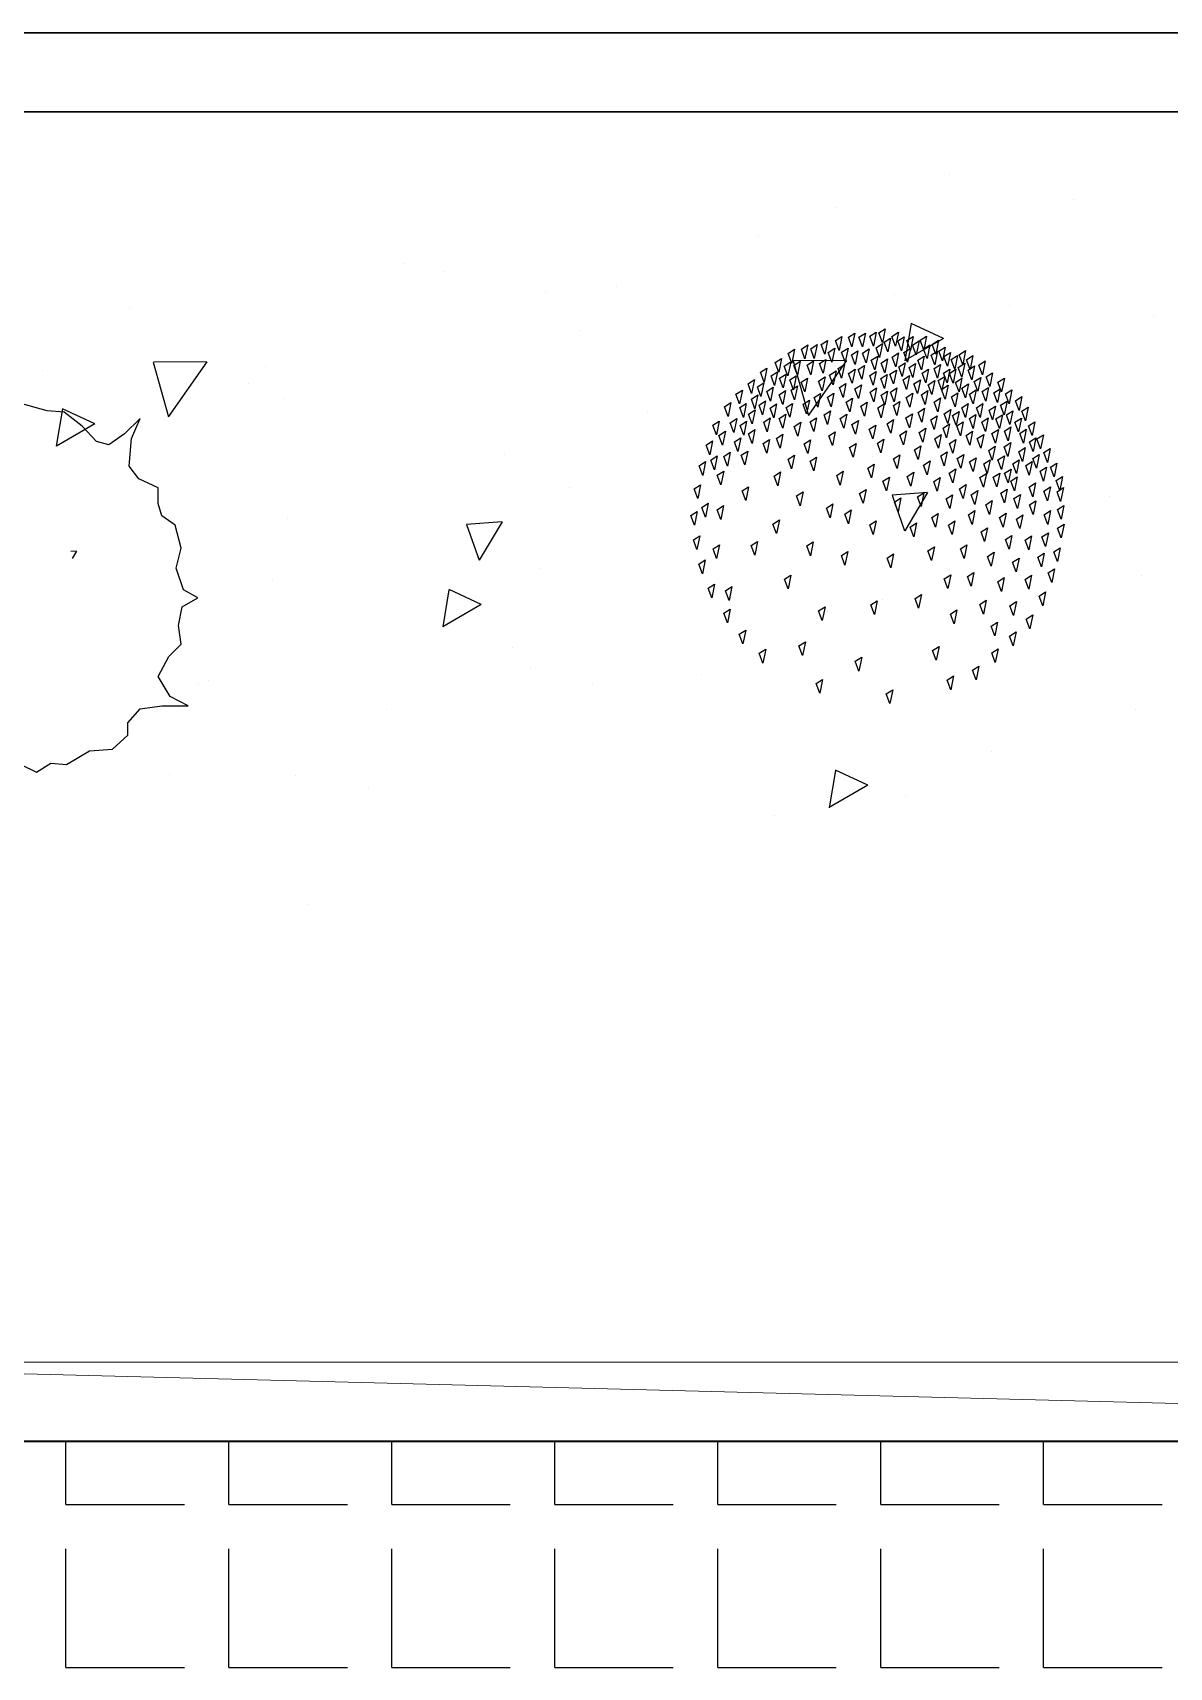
# Model space of a CAD drawing. Header units: inches. Extents: x -7543 to -822, y 102837 to 190349.
# Drawn here: x -837.07819 to -837.0638, y 102837.29207 to 102837.31276 of the extents above; entities that cross this region are included whole.
import ezdxf

# ---------------------------------------------------------------- set-up
doc = ezdxf.new("R2010")
doc.units = ezdxf.units.IN
doc.header["$MEASUREMENT"] = 0
doc.linetypes.add('__ZG_T_P__9', pattern=[22, 1, -10, 1, -10])
doc.linetypes.add('DASHED2', pattern=[9.525, 6.35, -3.175])
doc.layers.get('0').update_dxf_attribs({"lineweight": 25})
for name, color, linetype, lineweight in [('ARSA', 7, 'Continuous', 30), ('BİTKİ', 96, 'Continuous', 25), ('TARAMA', 8, 'Continuous', 25), ('ÇEKME MESAFESİ', 7, 'Continuous', 20)]:
    doc.layers.add(name, color=color, linetype=linetype, lineweight=lineweight)
doc.layers.add('BALKON', color=7, linetype='Continuous', lineweight=20, true_color=0xffaaa9)
doc.layers.add('DUVAR', color=7, linetype='Continuous', lineweight=35, true_color=0xfc4642)

msp = doc.modelspace()

# ---------------------------------------------------------------- linework, layer by layer
msp.add_lwpolyline([(-837.078342, 102837.303492), (-837.078144, 102837.303395), (-837.077961, 102837.303512), (-837.077762, 102837.303492), (-837.077472, 102837.303668), (-837.077182, 102837.303688), (-837.076984, 102837.303864), (-837.076984, 102837.304021), (-837.076831, 102837.304197), (-837.076557, 102837.304236), (-837.076221, 102837.304236), (-837.07645, 102837.304353), (-837.076603, 102837.304607), (-837.076465, 102837.304862), (-837.076313, 102837.305018), (-837.076343, 102837.305253), (-837.076297, 102837.305488), (-837.076099, 102837.305605), (-837.076282, 102837.305703), (-837.076374, 102837.305977), (-837.076313, 102837.306231), (-837.076389, 102837.306524), (-837.076557, 102837.306642), (-837.076603, 102837.306798), (-837.076603, 102837.306994), (-837.076847, 102837.307111), (-837.076969, 102837.307268), (-837.076938, 102837.30762), (-837.076831, 102837.307874), (-837.07703, 102837.307678), (-837.077228, 102837.307542), (-837.077381, 102837.307581), (-837.077564, 102837.307776), (-837.077793, 102837.307952), (-837.078006, 102837.307972), (-837.07851, 102837.308109)])
at = {"layer": 'ARSA', "color": 40}
for p, q in [((-837.048748, 102837.312757), (-837.145957, 102837.312757)), ((-837.049748, 102837.311757), (-837.144957, 102837.311757))]:
    msp.add_line(p, q, dxfattribs=at)
at = {"layer": 'BALKON'}
for p, q in [((-837.100082, 102837.295929), (-837.049957, 102837.295929)), ((-837.087332, 102837.294929), (-837.049957, 102837.294929))]:
    msp.add_line(p, q, dxfattribs=at)
at = {"layer": 'BİTKİ'}
for p, q in [((-837.066591, 102837.310967), (-837.066591, 102837.310967)), ((-837.06803, 102837.310542), (-837.06803, 102837.310542)), ((-837.065021, 102837.310647), (-837.065021, 102837.310647)), ((-837.069003, 102837.310193), (-837.069003, 102837.310193)), ((-837.073479, 102837.30983), (-837.073479, 102837.30983)), ((-837.072984, 102837.309738), (-837.072984, 102837.309738)), ((-837.071698, 102837.309479), (-837.071698, 102837.309479)), ((-837.070795, 102837.309546), (-837.070795, 102837.309546)), ((-837.067284, 102837.309443), (-837.067284, 102837.309443)), ((-837.076966, 102837.309283), (-837.076966, 102837.309283)), ((-837.065822, 102837.3093), (-837.065822, 102837.3093)), ((-837.0674, 102837.30901), (-837.067435, 102837.308835)), ((-837.067071, 102837.309075), (-837.067151, 102837.308603)), ((-837.066663, 102837.308887), (-837.06707, 102837.309077)), ((-837.06401, 102837.309181), (-837.06401, 102837.309181)), ((-837.071266, 102837.308988), (-837.071266, 102837.308988)), ((-837.068461, 102837.308752), (-837.06838, 102837.308805)), ((-837.06838, 102837.308805), (-837.068416, 102837.30863)), ((-837.068342, 102837.308757), (-837.068261, 102837.30881)), ((-837.068261, 102837.30881), (-837.068297, 102837.308635)), ((-837.068211, 102837.308809), (-837.068129, 102837.308861)), ((-837.068165, 102837.308686), (-837.068211, 102837.308809)), ((-837.068129, 102837.308861), (-837.068165, 102837.308686)), ((-837.068029, 102837.308859), (-837.067948, 102837.308911)), ((-837.067983, 102837.308736), (-837.068029, 102837.308859)), ((-837.067948, 102837.308911), (-837.067983, 102837.308736)), ((-837.067866, 102837.308901), (-837.067785, 102837.308954)), ((-837.067821, 102837.308779), (-837.067866, 102837.308901)), ((-837.067785, 102837.308954), (-837.067821, 102837.308779)), ((-837.067732, 102837.308902), (-837.06765, 102837.308954)), ((-837.067686, 102837.308779), (-837.067732, 102837.308902)), ((-837.06765, 102837.308954), (-837.067686, 102837.308779)), ((-837.067594, 102837.308914), (-837.067512, 102837.308966)), ((-837.067548, 102837.308791), (-837.067594, 102837.308914)), ((-837.067512, 102837.308966), (-837.067548, 102837.308791)), ((-837.067516, 102837.308768), (-837.067435, 102837.308821)), ((-837.067435, 102837.308835), (-837.067481, 102837.308958)), ((-837.067435, 102837.308821), (-837.06747, 102837.308646)), ((-837.067413, 102837.308839), (-837.067331, 102837.308892)), ((-837.067367, 102837.308717), (-837.067413, 102837.308839)), ((-837.067331, 102837.308892), (-837.067367, 102837.308717)), ((-837.067314, 102837.308912), (-837.067233, 102837.308965)), ((-837.067269, 102837.30879), (-837.067314, 102837.308912)), ((-837.067233, 102837.308965), (-837.067269, 102837.30879)), ((-837.067241, 102837.308855), (-837.067159, 102837.308907)), ((-837.067195, 102837.308732), (-837.067241, 102837.308855)), ((-837.067159, 102837.308907), (-837.067195, 102837.308732)), ((-837.066663, 102837.308887), (-837.06715, 102837.308606)), ((-837.067127, 102837.308861), (-837.067045, 102837.308913)), ((-837.067081, 102837.308738), (-837.067127, 102837.308861)), ((-837.067045, 102837.308913), (-837.067081, 102837.308738)), ((-837.067053, 102837.308803), (-837.066971, 102837.308856)), ((-837.067007, 102837.308681), (-837.067053, 102837.308803)), ((-837.066971, 102837.308856), (-837.067007, 102837.308681)), ((-837.066958, 102837.308865), (-837.066876, 102837.308917)), ((-837.066912, 102837.308742), (-837.066958, 102837.308865)), ((-837.066915, 102837.308753), (-837.066834, 102837.308806)), ((-837.066876, 102837.308917), (-837.066912, 102837.308742)), ((-837.066834, 102837.308806), (-837.06687, 102837.308631)), ((-837.066805, 102837.30881), (-837.066723, 102837.308863)), ((-837.066759, 102837.308688), (-837.066805, 102837.30881)), ((-837.066723, 102837.308863), (-837.066759, 102837.308688)), ((-837.068794, 102837.308582), (-837.068712, 102837.308634)), ((-837.068712, 102837.308634), (-837.068748, 102837.308459)), ((-837.068627, 102837.308698), (-837.068546, 102837.308751)), ((-837.068582, 102837.308576), (-837.068627, 102837.308698)), ((-837.068546, 102837.308751), (-837.068582, 102837.308576)), ((-837.068565, 102837.308602), (-837.068372, 102837.307912)), ((-837.067888, 102837.308606), (-837.068563, 102837.308605)), ((-837.068557, 102837.308546), (-837.068475, 102837.308599)), ((-837.068475, 102837.308599), (-837.068511, 102837.308424)), ((-837.068416, 102837.30863), (-837.068461, 102837.308752)), ((-837.068388, 102837.30855), (-837.068306, 102837.308602)), ((-837.067888, 102837.308606), (-837.068371, 102837.307914)), ((-837.068297, 102837.308635), (-837.068342, 102837.308757)), ((-837.068306, 102837.308602), (-837.068342, 102837.308427)), ((-837.068231, 102837.308569), (-837.06815, 102837.308622)), ((-837.06815, 102837.308622), (-837.068186, 102837.308447)), ((-837.06812, 102837.308709), (-837.068039, 102837.308762)), ((-837.068075, 102837.308586), (-837.06812, 102837.308709)), ((-837.068039, 102837.308762), (-837.068075, 102837.308586)), ((-837.067951, 102837.308713), (-837.06787, 102837.308765)), ((-837.067906, 102837.30859), (-837.067951, 102837.308713)), ((-837.06787, 102837.308765), (-837.067906, 102837.30859)), ((-837.067826, 102837.308679), (-837.067745, 102837.308731)), ((-837.067781, 102837.308556), (-837.067826, 102837.308679)), ((-837.067745, 102837.308731), (-837.067781, 102837.308556)), ((-837.067685, 102837.308702), (-837.067604, 102837.308755)), ((-837.06764, 102837.30858), (-837.067685, 102837.308702)), ((-837.067604, 102837.308755), (-837.06764, 102837.30858)), ((-837.067576, 102837.30861), (-837.067495, 102837.308663)), ((-837.06753, 102837.308488), (-837.067576, 102837.30861)), ((-837.067495, 102837.308663), (-837.06753, 102837.308488)), ((-837.06747, 102837.308646), (-837.067516, 102837.308768)), ((-837.067313, 102837.30865), (-837.067232, 102837.308703)), ((-837.067232, 102837.308703), (-837.067267, 102837.308528)), ((-837.067163, 102837.308709), (-837.067081, 102837.308761)), ((-837.067117, 102837.308586), (-837.067163, 102837.308709)), ((-837.067081, 102837.308761), (-837.067117, 102837.308586)), ((-837.06687, 102837.308631), (-837.066915, 102837.308753)), ((-837.066819, 102837.308677), (-837.066737, 102837.30873)), ((-837.066773, 102837.308554), (-837.066819, 102837.308677)), ((-837.066737, 102837.30873), (-837.066773, 102837.308554)), ((-837.066721, 102837.308725), (-837.06664, 102837.308778)), ((-837.066676, 102837.308603), (-837.066721, 102837.308725)), ((-837.06664, 102837.308778), (-837.066676, 102837.308603)), ((-837.066656, 102837.308658), (-837.066574, 102837.30871)), ((-837.06661, 102837.308535), (-837.066656, 102837.308658)), ((-837.066574, 102837.30871), (-837.06661, 102837.308535)), ((-837.06652, 102837.308498), (-837.066565, 102837.30862)), ((-837.066484, 102837.308673), (-837.06652, 102837.308498)), ((-837.066465, 102837.30868), (-837.066383, 102837.308733)), ((-837.066419, 102837.308557), (-837.066465, 102837.30868)), ((-837.066383, 102837.308733), (-837.066419, 102837.308557)), ((-837.06637, 102837.308617), (-837.066289, 102837.308669)), ((-837.066325, 102837.308494), (-837.06637, 102837.308617)), ((-837.066289, 102837.308669), (-837.066325, 102837.308494)), ((-837.066215, 102837.30855), (-837.066133, 102837.308602)), ((-837.066133, 102837.308602), (-837.066169, 102837.308427)), ((-837.078062, 102837.308479), (-837.078062, 102837.308479)), ((-837.076665, 102837.308586), (-837.076472, 102837.307895)), ((-837.075988, 102837.308589), (-837.076663, 102837.308588)), ((-837.075988, 102837.308589), (-837.076471, 102837.307897)), ((-837.075247, 102837.308534), (-837.075247, 102837.308534)), ((-837.068979, 102837.308458), (-837.068897, 102837.30851)), ((-837.068933, 102837.308335), (-837.068979, 102837.308458)), ((-837.068897, 102837.30851), (-837.068933, 102837.308335)), ((-837.068845, 102837.308413), (-837.068764, 102837.308466)), ((-837.0688, 102837.308291), (-837.068845, 102837.308413)), ((-837.068764, 102837.308466), (-837.0688, 102837.308291)), ((-837.068748, 102837.308459), (-837.068794, 102837.308582)), ((-837.068736, 102837.308383), (-837.068654, 102837.308436)), ((-837.068654, 102837.308436), (-837.06869, 102837.308261)), ((-837.068677, 102837.308537), (-837.068595, 102837.30859)), ((-837.068631, 102837.308415), (-837.068677, 102837.308537)), ((-837.068595, 102837.30859), (-837.068631, 102837.308415)), ((-837.068608, 102837.308361), (-837.068526, 102837.308413)), ((-837.068526, 102837.308413), (-837.068562, 102837.308238)), ((-837.068511, 102837.308424), (-837.068557, 102837.308546)), ((-837.068464, 102837.308334), (-837.068382, 102837.308386)), ((-837.068382, 102837.308386), (-837.068418, 102837.308211)), ((-837.068342, 102837.308427), (-837.068388, 102837.30855)), ((-837.068242, 102837.308348), (-837.06816, 102837.3084)), ((-837.068186, 102837.308447), (-837.068231, 102837.308569)), ((-837.068104, 102837.308422), (-837.068022, 102837.308475)), ((-837.067997, 102837.308505), (-837.067915, 102837.308558)), ((-837.067863, 102837.308444), (-837.067781, 102837.308496)), ((-837.067742, 102837.308494), (-837.067661, 102837.308546)), ((-837.067596, 102837.308416), (-837.067514, 102837.308469)), ((-837.06755, 102837.308294), (-837.067596, 102837.308416)), ((-837.067455, 102837.308378), (-837.067373, 102837.30843)), ((-837.067052, 102837.308394), (-837.067098, 102837.308517)), ((-837.066782, 102837.308505), (-837.0667, 102837.308558)), ((-837.0667, 102837.308558), (-837.066736, 102837.308382)), ((-837.066646, 102837.308406), (-837.066682, 102837.308231)), ((-837.066581, 102837.3085), (-837.066617, 102837.308325)), ((-837.066586, 102837.308443), (-837.066504, 102837.308496)), ((-837.06654, 102837.308321), (-837.066586, 102837.308443)), ((-837.066504, 102837.308496), (-837.06654, 102837.308321)), ((-837.066475, 102837.308521), (-837.066393, 102837.308573)), ((-837.066429, 102837.308398), (-837.066475, 102837.308521)), ((-837.066393, 102837.308573), (-837.066429, 102837.308398)), ((-837.06635, 102837.308487), (-837.066268, 102837.308539)), ((-837.066304, 102837.308364), (-837.06635, 102837.308487)), ((-837.066268, 102837.308539), (-837.066304, 102837.308364)), ((-837.066272, 102837.308341), (-837.06619, 102837.308393)), ((-837.06619, 102837.308393), (-837.066226, 102837.308218)), ((-837.066169, 102837.308427), (-837.066215, 102837.30855)), ((-837.066122, 102837.308399), (-837.06604, 102837.308452)), ((-837.066076, 102837.308277), (-837.066122, 102837.308399)), ((-837.06604, 102837.308452), (-837.066076, 102837.308277)), ((-837.065972, 102837.308334), (-837.06589, 102837.308386)), ((-837.06589, 102837.308386), (-837.065926, 102837.308211)), ((-837.075458, 102837.308319), (-837.075458, 102837.308319)), ((-837.069289, 102837.308182), (-837.069208, 102837.308234)), ((-837.069244, 102837.308059), (-837.069289, 102837.308182)), ((-837.069208, 102837.308234), (-837.069244, 102837.308059)), ((-837.069136, 102837.308314), (-837.069054, 102837.308367)), ((-837.06909, 102837.308191), (-837.069136, 102837.308314)), ((-837.069054, 102837.308367), (-837.06909, 102837.308191)), ((-837.069018, 102837.308274), (-837.068936, 102837.308326)), ((-837.068972, 102837.308151), (-837.069018, 102837.308274)), ((-837.068936, 102837.308326), (-837.068972, 102837.308151)), ((-837.068899, 102837.308216), (-837.068818, 102837.308269)), ((-837.068853, 102837.308094), (-837.068899, 102837.308216)), ((-837.068818, 102837.308269), (-837.068853, 102837.308094)), ((-837.068196, 102837.308225), (-837.068242, 102837.308348)), ((-837.0677, 102837.3083), (-837.067736, 102837.308125)), ((-837.067252, 102837.30826), (-837.067288, 102837.308085)), ((-837.06699, 102837.30819), (-837.067036, 102837.308313)), ((-837.066561, 102837.308146), (-837.066479, 102837.308198)), ((-837.066479, 102837.308198), (-837.066515, 102837.308023)), ((-837.06651, 102837.308331), (-837.066428, 102837.308384)), ((-837.066464, 102837.308209), (-837.06651, 102837.308331)), ((-837.066428, 102837.308384), (-837.066464, 102837.308209)), ((-837.066429, 102837.308259), (-837.066347, 102837.308312)), ((-837.066383, 102837.308137), (-837.066429, 102837.308259)), ((-837.066347, 102837.308312), (-837.066383, 102837.308137)), ((-837.066332, 102837.308183), (-837.06625, 102837.308235)), ((-837.066286, 102837.30806), (-837.066332, 102837.308183)), ((-837.06625, 102837.308235), (-837.066286, 102837.30806)), ((-837.066226, 102837.308218), (-837.066272, 102837.308341)), ((-837.066172, 102837.308214), (-837.066091, 102837.308267)), ((-837.066127, 102837.308091), (-837.066172, 102837.308214)), ((-837.066091, 102837.308267), (-837.066127, 102837.308091)), ((-837.066025, 102837.308199), (-837.065944, 102837.308251)), ((-837.06598, 102837.308076), (-837.066025, 102837.308199)), ((-837.065944, 102837.308251), (-837.06598, 102837.308076)), ((-837.065926, 102837.308211), (-837.065972, 102837.308334)), ((-837.065878, 102837.308184), (-837.065797, 102837.308236)), ((-837.065832, 102837.308061), (-837.065878, 102837.308184)), ((-837.065797, 102837.308236), (-837.065832, 102837.308061)), ((-837.077812, 102837.307994), (-837.077892, 102837.307522)), ((-837.077404, 102837.307806), (-837.077811, 102837.307997)), ((-837.074999, 102837.308125), (-837.074999, 102837.308125)), ((-837.069434, 102837.308022), (-837.069352, 102837.308074)), ((-837.069388, 102837.307899), (-837.069434, 102837.308022)), ((-837.069352, 102837.308074), (-837.069388, 102837.307899)), ((-837.069241, 102837.308011), (-837.069159, 102837.308063)), ((-837.069195, 102837.307888), (-837.069241, 102837.308011)), ((-837.069159, 102837.308063), (-837.069195, 102837.307888)), ((-837.069129, 102837.30793), (-837.069047, 102837.307983)), ((-837.069093, 102837.30812), (-837.069012, 102837.308172)), ((-837.069048, 102837.307997), (-837.069093, 102837.30812)), ((-837.069047, 102837.307983), (-837.069083, 102837.307808)), ((-837.069012, 102837.308172), (-837.069048, 102837.307997)), ((-837.068997, 102837.308044), (-837.068915, 102837.308096)), ((-837.068951, 102837.307921), (-837.068997, 102837.308044)), ((-837.068915, 102837.308096), (-837.068951, 102837.307921)), ((-837.068856, 102837.308005), (-837.068774, 102837.308058)), ((-837.06881, 102837.307883), (-837.068856, 102837.308005)), ((-837.068774, 102837.308058), (-837.06881, 102837.307883)), ((-837.068653, 102837.308012), (-837.068571, 102837.308064)), ((-837.068253, 102837.308017), (-837.068299, 102837.308139)), ((-837.068174, 102837.307919), (-837.068092, 102837.307971)), ((-837.068092, 102837.307971), (-837.068128, 102837.307796)), ((-837.067849, 102837.307956), (-837.067895, 102837.308079)), ((-837.067813, 102837.308131), (-837.067849, 102837.307956)), ((-837.067732, 102837.308062), (-837.067732, 102837.308062)), ((-837.067662, 102837.307905), (-837.067707, 102837.308028)), ((-837.067626, 102837.30808), (-837.067662, 102837.307905)), ((-837.067449, 102837.307884), (-837.067495, 102837.308007)), ((-837.067413, 102837.308059), (-837.067449, 102837.307884)), ((-837.067251, 102837.307913), (-837.067296, 102837.308036)), ((-837.067215, 102837.308088), (-837.067251, 102837.307913)), ((-837.066984, 102837.30795), (-837.066902, 102837.308003)), ((-837.066902, 102837.308003), (-837.066938, 102837.307828)), ((-837.06678, 102837.308081), (-837.066698, 102837.308134)), ((-837.066734, 102837.307959), (-837.06678, 102837.308081)), ((-837.066698, 102837.308134), (-837.066734, 102837.307959)), ((-837.066652, 102837.307934), (-837.06657, 102837.307987)), ((-837.06657, 102837.307987), (-837.066606, 102837.307812)), ((-837.066515, 102837.308023), (-837.066561, 102837.308146)), ((-837.06643, 102837.30801), (-837.066348, 102837.308063)), ((-837.066384, 102837.307888), (-837.06643, 102837.30801)), ((-837.066348, 102837.308063), (-837.066384, 102837.307888)), ((-837.066245, 102837.30801), (-837.066163, 102837.308062)), ((-837.066199, 102837.307887), (-837.066245, 102837.30801)), ((-837.066163, 102837.308062), (-837.066199, 102837.307887)), ((-837.066085, 102837.307979), (-837.066004, 102837.308031)), ((-837.06604, 102837.307856), (-837.066085, 102837.307979)), ((-837.066004, 102837.308031), (-837.06604, 102837.307856)), ((-837.065939, 102837.308042), (-837.065858, 102837.308095)), ((-837.065893, 102837.30792), (-837.065939, 102837.308042)), ((-837.065858, 102837.308095), (-837.065893, 102837.30792)), ((-837.065866, 102837.307919), (-837.065785, 102837.307971)), ((-837.065785, 102837.307971), (-837.065821, 102837.307796)), ((-837.06575, 102837.308099), (-837.065669, 102837.308151)), ((-837.065704, 102837.307976), (-837.06575, 102837.308099)), ((-837.065669, 102837.308151), (-837.065704, 102837.307976)), ((-837.065669, 102837.307965), (-837.065588, 102837.308017)), ((-837.065588, 102837.308017), (-837.065623, 102837.307842)), ((-837.077404, 102837.307806), (-837.077891, 102837.307525)), ((-837.070405, 102837.307948), (-837.070405, 102837.307948)), ((-837.069582, 102837.307788), (-837.0695, 102837.307841)), ((-837.069536, 102837.307666), (-837.069582, 102837.307788)), ((-837.0695, 102837.307841), (-837.069536, 102837.307666)), ((-837.06936, 102837.307819), (-837.069279, 102837.307872)), ((-837.069315, 102837.307697), (-837.06936, 102837.307819)), ((-837.069279, 102837.307872), (-837.069315, 102837.307697)), ((-837.069235, 102837.307785), (-837.069154, 102837.307838)), ((-837.06919, 102837.307663), (-837.069235, 102837.307785)), ((-837.069154, 102837.307838), (-837.06919, 102837.307663)), ((-837.069083, 102837.307808), (-837.069129, 102837.30793)), ((-837.067968, 102837.307875), (-837.067886, 102837.307927)), ((-837.067922, 102837.307752), (-837.067968, 102837.307875)), ((-837.067886, 102837.307927), (-837.067922, 102837.307752)), ((-837.067821, 102837.307797), (-837.067739, 102837.30785)), ((-837.067775, 102837.307674), (-837.067821, 102837.307797)), ((-837.067739, 102837.30785), (-837.067775, 102837.307674)), ((-837.067602, 102837.307737), (-837.06752, 102837.30779)), ((-837.06752, 102837.30779), (-837.067556, 102837.307615)), ((-837.067375, 102837.307808), (-837.067294, 102837.307861)), ((-837.06733, 102837.307686), (-837.067375, 102837.307808)), ((-837.067294, 102837.307861), (-837.06733, 102837.307686)), ((-837.067137, 102837.30788), (-837.067056, 102837.307933)), ((-837.067092, 102837.307757), (-837.067137, 102837.30788)), ((-837.067056, 102837.307933), (-837.067092, 102837.307757)), ((-837.066938, 102837.307828), (-837.066984, 102837.30795)), ((-837.066824, 102837.307857), (-837.066743, 102837.307909)), ((-837.066779, 102837.307734), (-837.066824, 102837.307857)), ((-837.066743, 102837.307909), (-837.066779, 102837.307734)), ((-837.066668, 102837.307752), (-837.066587, 102837.307804)), ((-837.066606, 102837.307812), (-837.066652, 102837.307934)), ((-837.066587, 102837.307804), (-837.066623, 102837.307629)), ((-837.066547, 102837.30791), (-837.066465, 102837.307962)), ((-837.066501, 102837.307787), (-837.066547, 102837.30791)), ((-837.066465, 102837.307962), (-837.066501, 102837.307787)), ((-837.066493, 102837.307779), (-837.066411, 102837.307831)), ((-837.066447, 102837.307656), (-837.066493, 102837.307779)), ((-837.066411, 102837.307831), (-837.066447, 102837.307656)), ((-837.066333, 102837.307872), (-837.066251, 102837.307924)), ((-837.066287, 102837.307749), (-837.066333, 102837.307872)), ((-837.066251, 102837.307924), (-837.066287, 102837.307749)), ((-837.066177, 102837.307829), (-837.066095, 102837.307882)), ((-837.066131, 102837.307707), (-837.066177, 102837.307829)), ((-837.066095, 102837.307882), (-837.066131, 102837.307707)), ((-837.065998, 102837.307868), (-837.065917, 102837.30792)), ((-837.065952, 102837.307745), (-837.065998, 102837.307868)), ((-837.065917, 102837.30792), (-837.065952, 102837.307745)), ((-837.065889, 102837.307713), (-837.065808, 102837.307766)), ((-837.065821, 102837.307796), (-837.065866, 102837.307919)), ((-837.065808, 102837.307766), (-837.065843, 102837.307591)), ((-837.065757, 102837.307827), (-837.065676, 102837.307879)), ((-837.065712, 102837.307704), (-837.065757, 102837.307827)), ((-837.065676, 102837.307879), (-837.065712, 102837.307704)), ((-837.065623, 102837.307842), (-837.065669, 102837.307965)), ((-837.065585, 102837.30778), (-837.065504, 102837.307832)), ((-837.06554, 102837.307657), (-837.065585, 102837.30778)), ((-837.065504, 102837.307832), (-837.06554, 102837.307657)), ((-837.069667, 102837.307538), (-837.069585, 102837.30759)), ((-837.069585, 102837.30759), (-837.069621, 102837.307415)), ((-837.069505, 102837.30766), (-837.069423, 102837.307712)), ((-837.069459, 102837.307537), (-837.069505, 102837.30766)), ((-837.069423, 102837.307712), (-837.069459, 102837.307537)), ((-837.069309, 102837.307577), (-837.069228, 102837.307629)), ((-837.069263, 102837.307454), (-837.069309, 102837.307577)), ((-837.069228, 102837.307629), (-837.069263, 102837.307454)), ((-837.068426, 102837.307551), (-837.068344, 102837.307604)), ((-837.068112, 102837.307653), (-837.068031, 102837.307705)), ((-837.068067, 102837.30753), (-837.068112, 102837.307653)), ((-837.068031, 102837.307705), (-837.068067, 102837.30753)), ((-837.06785, 102837.307506), (-837.067768, 102837.307559)), ((-837.067768, 102837.307559), (-837.067804, 102837.307384)), ((-837.067556, 102837.307615), (-837.067602, 102837.307737)), ((-837.067499, 102837.30756), (-837.067418, 102837.307612)), ((-837.067453, 102837.307437), (-837.067499, 102837.30756)), ((-837.067418, 102837.307612), (-837.067453, 102837.307437)), ((-837.067213, 102837.307664), (-837.067131, 102837.307717)), ((-837.067167, 102837.307542), (-837.067213, 102837.307664)), ((-837.067131, 102837.307717), (-837.067167, 102837.307542)), ((-837.066969, 102837.307697), (-837.066887, 102837.30775)), ((-837.066923, 102837.307574), (-837.066969, 102837.307697)), ((-837.066887, 102837.30775), (-837.066923, 102837.307574)), ((-837.066772, 102837.307618), (-837.06669, 102837.307671)), ((-837.066726, 102837.307496), (-837.066772, 102837.307618)), ((-837.06669, 102837.307671), (-837.066726, 102837.307496)), ((-837.066623, 102837.307629), (-837.066668, 102837.307752)), ((-837.066587, 102837.307555), (-837.066506, 102837.307608)), ((-837.066506, 102837.307608), (-837.066542, 102837.307433)), ((-837.066049, 102837.307682), (-837.065967, 102837.307735)), ((-837.066003, 102837.30756), (-837.066049, 102837.307682)), ((-837.065967, 102837.307735), (-837.066003, 102837.30756)), ((-837.065893, 102837.307515), (-837.065811, 102837.307568)), ((-837.065843, 102837.307591), (-837.065889, 102837.307713)), ((-837.065811, 102837.307568), (-837.065847, 102837.307392)), ((-837.065695, 102837.307685), (-837.065614, 102837.307738)), ((-837.065649, 102837.307563), (-837.065695, 102837.307685)), ((-837.065614, 102837.307738), (-837.065649, 102837.307563)), ((-837.065573, 102837.307577), (-837.065492, 102837.30763)), ((-837.065528, 102837.307455), (-837.065573, 102837.307577)), ((-837.065492, 102837.30763), (-837.065528, 102837.307455)), ((-837.065479, 102837.307614), (-837.065398, 102837.307666)), ((-837.065434, 102837.307491), (-837.065479, 102837.307614)), ((-837.065398, 102837.307666), (-837.065434, 102837.307491)), ((-837.072221, 102837.307412), (-837.072221, 102837.307412)), ((-837.069621, 102837.307415), (-837.069667, 102837.307538)), ((-837.069607, 102837.307347), (-837.069526, 102837.3074)), ((-837.069526, 102837.3074), (-837.069561, 102837.307225)), ((-837.069443, 102837.307394), (-837.069362, 102837.307446)), ((-837.069397, 102837.307271), (-837.069443, 102837.307394)), ((-837.069362, 102837.307446), (-837.069397, 102837.307271)), ((-837.069221, 102837.307408), (-837.069139, 102837.30746)), ((-837.069175, 102837.307285), (-837.069221, 102837.307408)), ((-837.069139, 102837.30746), (-837.069175, 102837.307285)), ((-837.06863, 102837.307358), (-837.068548, 102837.307411)), ((-837.068548, 102837.307411), (-837.068584, 102837.307235)), ((-837.067804, 102837.307384), (-837.06785, 102837.307506)), ((-837.067558, 102837.307398), (-837.067558, 102837.307398)), ((-837.067295, 102837.307363), (-837.067214, 102837.307415)), ((-837.06725, 102837.30724), (-837.067295, 102837.307363)), ((-837.067214, 102837.307415), (-837.06725, 102837.30724)), ((-837.067029, 102837.307477), (-837.066947, 102837.307529)), ((-837.066983, 102837.307354), (-837.067029, 102837.307477)), ((-837.066947, 102837.307529), (-837.066983, 102837.307354)), ((-837.066697, 102837.307399), (-837.066616, 102837.307451)), ((-837.066652, 102837.307276), (-837.066697, 102837.307399)), ((-837.066616, 102837.307451), (-837.066652, 102837.307276)), ((-837.066542, 102837.307433), (-837.066587, 102837.307555)), ((-837.066488, 102837.307366), (-837.066406, 102837.307419)), ((-837.066442, 102837.307244), (-837.066488, 102837.307366)), ((-837.066153, 102837.3073), (-837.066072, 102837.307352)), ((-837.066072, 102837.307352), (-837.066108, 102837.307177)), ((-837.06609, 102837.307469), (-837.066009, 102837.307522)), ((-837.066044, 102837.307347), (-837.06609, 102837.307469)), ((-837.066009, 102837.307522), (-837.066044, 102837.307347)), ((-837.065972, 102837.30735), (-837.06589, 102837.307402)), ((-837.065926, 102837.307227), (-837.065972, 102837.30735)), ((-837.06589, 102837.307402), (-837.065926, 102837.307227)), ((-837.065847, 102837.307392), (-837.065893, 102837.307515)), ((-837.065784, 102837.307299), (-837.065702, 102837.307351)), ((-837.065702, 102837.307351), (-837.065738, 102837.307176)), ((-837.065708, 102837.307452), (-837.065627, 102837.307505)), ((-837.065663, 102837.30733), (-837.065708, 102837.307452)), ((-837.065627, 102837.307505), (-837.065663, 102837.30733)), ((-837.06553, 102837.307366), (-837.065449, 102837.307419)), ((-837.065485, 102837.307244), (-837.06553, 102837.307366)), ((-837.065449, 102837.307419), (-837.065485, 102837.307244)), ((-837.065392, 102837.307441), (-837.065311, 102837.307493)), ((-837.065347, 102837.307318), (-837.065392, 102837.307441)), ((-837.065311, 102837.307493), (-837.065347, 102837.307318)), ((-837.06971, 102837.307153), (-837.069755, 102837.307276)), ((-837.068014, 102837.307152), (-837.067932, 102837.307205)), ((-837.067968, 102837.30703), (-837.068014, 102837.307152)), ((-837.067932, 102837.307205), (-837.067968, 102837.30703)), ((-837.067619, 102837.307244), (-837.067538, 102837.307296)), ((-837.067573, 102837.307121), (-837.067619, 102837.307244)), ((-837.067538, 102837.307296), (-837.067573, 102837.307121)), ((-837.067121, 102837.307141), (-837.067039, 102837.307193)), ((-837.067039, 102837.307193), (-837.067075, 102837.307018)), ((-837.066914, 102837.307284), (-837.066832, 102837.307336)), ((-837.066868, 102837.307161), (-837.066914, 102837.307284)), ((-837.066832, 102837.307336), (-837.066868, 102837.307161)), ((-837.066589, 102837.307182), (-837.066507, 102837.307235)), ((-837.066543, 102837.30706), (-837.066589, 102837.307182)), ((-837.066507, 102837.307235), (-837.066543, 102837.30706)), ((-837.065889, 102837.307182), (-837.065807, 102837.307234)), ((-837.065807, 102837.307234), (-837.065843, 102837.307059)), ((-837.065738, 102837.307176), (-837.065784, 102837.307299)), ((-837.065621, 102837.307279), (-837.06554, 102837.307331)), ((-837.065576, 102837.307156), (-837.065621, 102837.307279)), ((-837.06554, 102837.307331), (-837.065576, 102837.307156)), ((-837.06544, 102837.307205), (-837.065358, 102837.307257)), ((-837.065394, 102837.307082), (-837.06544, 102837.307205)), ((-837.065358, 102837.307257), (-837.065394, 102837.307082)), ((-837.065308, 102837.307256), (-837.065227, 102837.307308)), ((-837.065263, 102837.307133), (-837.065308, 102837.307256)), ((-837.065227, 102837.307308), (-837.065263, 102837.307133)), ((-837.0714, 102837.306999), (-837.0714, 102837.306999)), ((-837.069737, 102837.307034), (-837.069773, 102837.306859)), ((-837.067723, 102837.306924), (-837.067642, 102837.306976)), ((-837.067642, 102837.306976), (-837.067678, 102837.306801)), ((-837.067429, 102837.30708), (-837.067347, 102837.307132)), ((-837.067383, 102837.306957), (-837.067429, 102837.30708)), ((-837.067347, 102837.307132), (-837.067383, 102837.306957)), ((-837.067075, 102837.307018), (-837.067121, 102837.307141)), ((-837.066786, 102837.307074), (-837.066705, 102837.307127)), ((-837.06674, 102837.306952), (-837.066786, 102837.307074)), ((-837.066705, 102837.307127), (-837.06674, 102837.306952)), ((-837.06581, 102837.307081), (-837.065728, 102837.307134)), ((-837.065764, 102837.306959), (-837.06581, 102837.307081)), ((-837.065728, 102837.307134), (-837.065764, 102837.306959)), ((-837.065578, 102837.307006), (-837.065497, 102837.307058)), ((-837.065533, 102837.306883), (-837.065578, 102837.307006)), ((-837.065497, 102837.307058), (-837.065533, 102837.306883)), ((-837.065391, 102837.306955), (-837.065309, 102837.307007)), ((-837.065345, 102837.306832), (-837.065391, 102837.306955)), ((-837.065309, 102837.307007), (-837.065345, 102837.306832)), ((-837.065237, 102837.307087), (-837.065155, 102837.307139)), ((-837.065191, 102837.306964), (-837.065237, 102837.307087)), ((-837.065225, 102837.306947), (-837.065143, 102837.306999)), ((-837.065179, 102837.306824), (-837.065225, 102837.306947)), ((-837.065155, 102837.307139), (-837.065191, 102837.306964)), ((-837.065143, 102837.306999), (-837.065179, 102837.306824)), ((-837.068143, 102837.30674), (-837.068062, 102837.306792)), ((-837.068098, 102837.306617), (-837.068143, 102837.30674)), ((-837.068062, 102837.306792), (-837.068098, 102837.306617)), ((-837.067678, 102837.306801), (-837.067723, 102837.306924)), ((-837.067313, 102837.306901), (-837.067154, 102837.30645)), ((-837.066863, 102837.306935), (-837.067312, 102837.306904)), ((-837.067282, 102837.306816), (-837.067201, 102837.306868)), ((-837.067237, 102837.306693), (-837.067282, 102837.306816)), ((-837.067201, 102837.306868), (-837.067237, 102837.306693)), ((-837.066863, 102837.306935), (-837.067153, 102837.306453)), ((-837.06699, 102837.306881), (-837.066909, 102837.306933)), ((-837.066944, 102837.306758), (-837.06699, 102837.306881)), ((-837.066909, 102837.306933), (-837.066944, 102837.306758)), ((-837.066627, 102837.306857), (-837.066546, 102837.306909)), ((-837.066582, 102837.306734), (-837.066627, 102837.306857)), ((-837.066546, 102837.306909), (-837.066582, 102837.306734)), ((-837.06577, 102837.306859), (-837.065688, 102837.306911)), ((-837.065724, 102837.306736), (-837.06577, 102837.306859)), ((-837.065688, 102837.306911), (-837.065724, 102837.306736)), ((-837.065573, 102837.30678), (-837.065491, 102837.306833)), ((-837.065527, 102837.306657), (-837.065573, 102837.30678)), ((-837.065491, 102837.306833), (-837.065527, 102837.306657)), ((-837.065219, 102837.306721), (-837.065138, 102837.306773)), ((-837.065138, 102837.306773), (-837.065174, 102837.306598)), ((-837.064564, 102837.306882), (-837.064564, 102837.306882)), ((-837.074969, 102837.306602), (-837.074969, 102837.306602)), ((-837.0727, 102837.30653), (-837.072541, 102837.306079)), ((-837.07225, 102837.306564), (-837.072699, 102837.306533)), ((-837.07225, 102837.306564), (-837.07254, 102837.306082)), ((-837.069861, 102837.306644), (-837.069779, 102837.306697)), ((-837.069779, 102837.306697), (-837.069815, 102837.306522)), ((-837.067912, 102837.306664), (-837.06783, 102837.306716)), ((-837.06783, 102837.306716), (-837.067866, 102837.306541)), ((-837.067551, 102837.306405), (-837.067596, 102837.306528)), ((-837.067515, 102837.30658), (-837.067551, 102837.306405)), ((-837.06681, 102837.30662), (-837.066728, 102837.306672)), ((-837.065739, 102837.306601), (-837.065658, 102837.306654)), ((-837.065694, 102837.306479), (-837.065739, 102837.306601)), ((-837.065658, 102837.306654), (-837.065694, 102837.306479)), ((-837.065389, 102837.306655), (-837.065307, 102837.306707)), ((-837.065343, 102837.306532), (-837.065389, 102837.306655)), ((-837.065307, 102837.306707), (-837.065343, 102837.306532)), ((-837.065174, 102837.306598), (-837.065219, 102837.306721)), ((-837.065217, 102837.306484), (-837.065135, 102837.306536)), ((-837.065135, 102837.306536), (-837.065171, 102837.306361)), ((-837.066187, 102837.306437), (-837.066106, 102837.30649)), ((-837.065878, 102837.30634), (-837.065796, 102837.306393)), ((-837.065832, 102837.306218), (-837.065878, 102837.30634)), ((-837.065796, 102837.306393), (-837.065832, 102837.306218)), ((-837.065627, 102837.306334), (-837.065546, 102837.306387)), ((-837.065582, 102837.306212), (-837.065627, 102837.306334)), ((-837.065546, 102837.306387), (-837.065582, 102837.306212)), ((-837.065415, 102837.306376), (-837.065333, 102837.306428)), ((-837.065369, 102837.306253), (-837.065415, 102837.306376)), ((-837.065333, 102837.306428), (-837.065369, 102837.306253)), ((-837.065171, 102837.306361), (-837.065217, 102837.306484)), ((-837.077637, 102837.306193), (-837.077706, 102837.306189)), ((-837.077637, 102837.306193), (-837.077692, 102837.306102)), ((-837.068392, 102837.30626), (-837.068311, 102837.306312)), ((-837.068346, 102837.306137), (-837.068392, 102837.30626)), ((-837.068311, 102837.306312), (-837.068346, 102837.306137)), ((-837.067954, 102837.30614), (-837.067873, 102837.306192)), ((-837.067909, 102837.306017), (-837.067954, 102837.30614)), ((-837.067873, 102837.306192), (-837.067909, 102837.306017)), ((-837.065469, 102837.306117), (-837.065387, 102837.306169)), ((-837.065423, 102837.305994), (-837.065469, 102837.306117)), ((-837.065387, 102837.306169), (-837.065423, 102837.305994)), ((-837.065265, 102837.306185), (-837.065183, 102837.306238)), ((-837.065219, 102837.306063), (-837.065265, 102837.306185)), ((-837.065183, 102837.306238), (-837.065219, 102837.306063)), ((-837.071762, 102837.305977), (-837.071762, 102837.305977)), ((-837.069759, 102837.306031), (-837.069678, 102837.306084)), ((-837.069714, 102837.305909), (-837.069759, 102837.306031)), ((-837.069678, 102837.306084), (-837.069714, 102837.305909)), ((-837.067312, 102837.306071), (-837.067312, 102837.306071)), ((-837.065788, 102837.306054), (-837.065706, 102837.306107)), ((-837.065706, 102837.306107), (-837.065742, 102837.305932)), ((-837.065527, 102837.30605), (-837.065527, 102837.30605)), ((-837.065338, 102837.305919), (-837.065256, 102837.305971)), ((-837.065292, 102837.305796), (-837.065338, 102837.305919)), ((-837.065256, 102837.305971), (-837.065292, 102837.305796)), ((-837.075161, 102837.305838), (-837.075161, 102837.305838)), ((-837.072921, 102837.305706), (-837.073001, 102837.305235)), ((-837.072512, 102837.305518), (-837.07292, 102837.305709)), ((-837.069641, 102837.305725), (-837.06956, 102837.305778)), ((-837.069596, 102837.305603), (-837.069641, 102837.305725)), ((-837.06956, 102837.305778), (-837.069596, 102837.305603)), ((-837.06942, 102837.305694), (-837.069339, 102837.305746)), ((-837.069339, 102837.305746), (-837.069375, 102837.305571)), ((-837.06415, 102837.305885), (-837.06415, 102837.305885)), ((-837.072512, 102837.305518), (-837.072999, 102837.305238)), ((-837.069375, 102837.305571), (-837.06942, 102837.305694)), ((-837.068161, 102837.305491), (-837.068197, 102837.305316)), ((-837.067434, 102837.305581), (-837.067434, 102837.305581)), ((-837.066157, 102837.305398), (-837.066203, 102837.30552)), ((-837.066121, 102837.305573), (-837.066157, 102837.305398)), ((-837.065821, 102837.305503), (-837.065739, 102837.305556)), ((-837.065739, 102837.305556), (-837.065775, 102837.30538)), ((-837.065451, 102837.305626), (-837.06537, 102837.305679)), ((-837.065406, 102837.305504), (-837.065451, 102837.305626)), ((-837.06537, 102837.305679), (-837.065406, 102837.305504)), ((-837.069442, 102837.305409), (-837.069361, 102837.305462)), ((-837.069397, 102837.305287), (-837.069442, 102837.305409)), ((-837.069361, 102837.305462), (-837.069397, 102837.305287)), ((-837.068132, 102837.30543), (-837.068132, 102837.30543)), ((-837.066572, 102837.305397), (-837.066491, 102837.30545)), ((-837.066527, 102837.305274), (-837.066572, 102837.305397)), ((-837.066491, 102837.30545), (-837.066527, 102837.305274)), ((-837.06606, 102837.305245), (-837.065978, 102837.305297)), ((-837.065978, 102837.305297), (-837.066014, 102837.305122)), ((-837.065615, 102837.305335), (-837.065533, 102837.305387)), ((-837.065569, 102837.305212), (-837.065615, 102837.305335)), ((-837.065533, 102837.305387), (-837.065569, 102837.305212)), ((-837.0692, 102837.305021), (-837.069246, 102837.305144)), ((-837.069164, 102837.305196), (-837.0692, 102837.305021)), ((-837.066014, 102837.305122), (-837.06606, 102837.305245)), ((-837.065825, 102837.305118), (-837.065744, 102837.305171)), ((-837.065744, 102837.305171), (-837.06578, 102837.304996)), ((-837.072113, 102837.304976), (-837.072113, 102837.304976)), ((-837.068993, 102837.304901), (-837.068912, 102837.304953)), ((-837.068947, 102837.304778), (-837.068993, 102837.304901)), ((-837.068912, 102837.304953), (-837.068947, 102837.304778)), ((-837.068492, 102837.304995), (-837.06841, 102837.305047)), ((-837.068446, 102837.304872), (-837.068492, 102837.304995)), ((-837.06841, 102837.305047), (-837.068446, 102837.304872)), ((-837.066754, 102837.304813), (-837.066799, 102837.304936)), ((-837.066718, 102837.304989), (-837.066754, 102837.304813)), ((-837.066051, 102837.304906), (-837.06597, 102837.304958)), ((-837.066006, 102837.304783), (-837.066051, 102837.304906)), ((-837.06597, 102837.304958), (-837.066006, 102837.304783)), ((-837.071894, 102837.30472), (-837.071894, 102837.30472)), ((-837.067778, 102837.3048), (-837.067696, 102837.304852)), ((-837.067732, 102837.304677), (-837.067778, 102837.3048)), ((-837.067696, 102837.304852), (-837.067732, 102837.304677)), ((-837.066296, 102837.304687), (-837.066215, 102837.304739)), ((-837.06625, 102837.304564), (-837.066296, 102837.304687)), ((-837.066215, 102837.304739), (-837.06625, 102837.304564)), ((-837.076094, 102837.304521), (-837.076094, 102837.304521)), ((-837.075966, 102837.304556), (-837.075966, 102837.304556)), ((-837.071102, 102837.304518), (-837.071102, 102837.304518)), ((-837.069731, 102837.304629), (-837.069731, 102837.304629)), ((-837.068275, 102837.304517), (-837.068193, 102837.30457)), ((-837.068229, 102837.304395), (-837.068275, 102837.304517)), ((-837.068193, 102837.30457), (-837.068229, 102837.304395)), ((-837.066616, 102837.304562), (-837.066534, 102837.304615)), ((-837.06657, 102837.30444), (-837.066616, 102837.304562)), ((-837.066534, 102837.304615), (-837.06657, 102837.30444)), ((-837.067386, 102837.304387), (-837.067305, 102837.304439)), ((-837.067341, 102837.304264), (-837.067386, 102837.304387)), ((-837.067305, 102837.304439), (-837.067341, 102837.304264)), ((-837.073711, 102837.304184), (-837.073711, 102837.304184)), ((-837.064237, 102837.304189), (-837.064237, 102837.304189)), ((-837.066054, 102837.303653), (-837.066054, 102837.303653)), ((-837.068029, 102837.303418), (-837.068109, 102837.302947)), ((-837.067621, 102837.303231), (-837.068028, 102837.303421)), ((-837.076458, 102837.303373), (-837.076458, 102837.303373)), ((-837.074863, 102837.303358), (-837.074863, 102837.303358)), ((-837.067621, 102837.303231), (-837.068108, 102837.30295)), ((-837.073935, 102837.303208), (-837.073935, 102837.303208)), ((-837.067137, 102837.3031), (-837.067137, 102837.3031)), ((-837.068802, 102837.302843), (-837.068802, 102837.302843)), ((-837.074714, 102837.301727), (-837.074714, 102837.301727))]:
    msp.add_line(p, q, dxfattribs=at)
at = {"layer": 'BİTKİ', "color": 222}
for p, q in [((-837.067481, 102837.308958), (-837.0674, 102837.30901)), ((-837.067451, 102837.308576), (-837.06737, 102837.308628)), ((-837.06737, 102837.308628), (-837.067405, 102837.308453)), ((-837.067267, 102837.308528), (-837.067313, 102837.30865)), ((-837.066988, 102837.308611), (-837.066906, 102837.308664)), ((-837.066942, 102837.308489), (-837.066988, 102837.308611)), ((-837.066906, 102837.308664), (-837.066942, 102837.308489)), ((-837.066565, 102837.30862), (-837.066484, 102837.308673)), ((-837.06816, 102837.3084), (-837.068196, 102837.308225)), ((-837.068058, 102837.3083), (-837.068104, 102837.308422)), ((-837.068022, 102837.308475), (-837.068058, 102837.3083)), ((-837.067951, 102837.308383), (-837.067997, 102837.308505)), ((-837.067915, 102837.308558), (-837.067951, 102837.308383)), ((-837.067817, 102837.308321), (-837.067863, 102837.308444)), ((-837.067781, 102837.308496), (-837.067817, 102837.308321)), ((-837.067697, 102837.308371), (-837.067742, 102837.308494)), ((-837.067661, 102837.308546), (-837.067697, 102837.308371)), ((-837.067514, 102837.308469), (-837.06755, 102837.308294)), ((-837.067405, 102837.308453), (-837.067451, 102837.308576)), ((-837.067373, 102837.30843), (-837.067409, 102837.308255)), ((-837.067339, 102837.308433), (-837.067257, 102837.308486)), ((-837.067293, 102837.308311), (-837.067339, 102837.308433)), ((-837.067257, 102837.308486), (-837.067293, 102837.308311)), ((-837.067229, 102837.308528), (-837.067148, 102837.30858)), ((-837.067183, 102837.308405), (-837.067229, 102837.308528)), ((-837.067148, 102837.30858), (-837.067183, 102837.308405)), ((-837.067173, 102837.308363), (-837.067092, 102837.308416)), ((-837.067092, 102837.308416), (-837.067128, 102837.30824)), ((-837.067098, 102837.308517), (-837.067016, 102837.308569)), ((-837.067016, 102837.308569), (-837.067052, 102837.308394)), ((-837.066932, 102837.308447), (-837.06685, 102837.308499)), ((-837.066886, 102837.308324), (-837.066932, 102837.308447)), ((-837.06685, 102837.308499), (-837.066886, 102837.308324)), ((-837.066736, 102837.308382), (-837.066782, 102837.308505)), ((-837.066728, 102837.308353), (-837.066646, 102837.308406)), ((-837.066663, 102837.308448), (-837.066581, 102837.3085)), ((-837.066617, 102837.308325), (-837.066663, 102837.308448)), ((-837.068743, 102837.308174), (-837.068661, 102837.308226)), ((-837.06869, 102837.308261), (-837.068736, 102837.308383)), ((-837.068661, 102837.308226), (-837.068697, 102837.308051)), ((-837.068562, 102837.308238), (-837.068608, 102837.308361)), ((-837.068592, 102837.308232), (-837.068511, 102837.308285)), ((-837.068547, 102837.308109), (-837.068592, 102837.308232)), ((-837.068511, 102837.308285), (-837.068547, 102837.308109)), ((-837.068418, 102837.308211), (-837.068464, 102837.308334)), ((-837.068299, 102837.308139), (-837.068217, 102837.308192)), ((-837.068217, 102837.308192), (-837.068253, 102837.308017)), ((-837.068129, 102837.308143), (-837.068048, 102837.308195)), ((-837.068048, 102837.308195), (-837.068084, 102837.30802)), ((-837.067979, 102837.308264), (-837.067897, 102837.308316)), ((-837.067933, 102837.308141), (-837.067979, 102837.308264)), ((-837.067897, 102837.308316), (-837.067933, 102837.308141)), ((-837.067782, 102837.308247), (-837.0677, 102837.3083)), ((-837.067736, 102837.308125), (-837.067782, 102837.308247)), ((-837.067591, 102837.308207), (-837.067509, 102837.30826)), ((-837.067545, 102837.308085), (-837.067591, 102837.308207)), ((-837.067509, 102837.30826), (-837.067545, 102837.308085)), ((-837.067409, 102837.308255), (-837.067455, 102837.308378)), ((-837.06745, 102837.308169), (-837.067369, 102837.308221)), ((-837.067369, 102837.308221), (-837.067405, 102837.308046)), ((-837.067333, 102837.308208), (-837.067252, 102837.30826)), ((-837.067288, 102837.308085), (-837.067333, 102837.308208)), ((-837.067128, 102837.30824), (-837.067173, 102837.308363)), ((-837.067133, 102837.30814), (-837.067052, 102837.308193)), ((-837.067052, 102837.308193), (-837.067088, 102837.308018)), ((-837.067036, 102837.308313), (-837.066954, 102837.308365)), ((-837.066954, 102837.308365), (-837.06699, 102837.30819)), ((-837.066939, 102837.308175), (-837.066858, 102837.308227)), ((-837.066858, 102837.308227), (-837.066893, 102837.308052)), ((-837.066854, 102837.308301), (-837.066773, 102837.308353)), ((-837.066809, 102837.308178), (-837.066854, 102837.308301)), ((-837.066773, 102837.308353), (-837.066809, 102837.308178)), ((-837.066682, 102837.308231), (-837.066728, 102837.308353)), ((-837.066685, 102837.308242), (-837.066604, 102837.308295)), ((-837.06664, 102837.30812), (-837.066685, 102837.308242)), ((-837.066604, 102837.308295), (-837.06664, 102837.30812)), ((-837.068697, 102837.308051), (-837.068743, 102837.308174)), ((-837.068607, 102837.307889), (-837.068653, 102837.308012)), ((-837.068571, 102837.308064), (-837.068607, 102837.307889)), ((-837.06844, 102837.308053), (-837.068358, 102837.308106)), ((-837.068394, 102837.307931), (-837.06844, 102837.308053)), ((-837.068358, 102837.308106), (-837.068394, 102837.307931)), ((-837.068084, 102837.30802), (-837.068129, 102837.308143)), ((-837.067895, 102837.308079), (-837.067813, 102837.308131)), ((-837.067707, 102837.308028), (-837.067626, 102837.30808)), ((-837.067495, 102837.308007), (-837.067413, 102837.308059)), ((-837.067405, 102837.308046), (-837.06745, 102837.308169)), ((-837.067296, 102837.308036), (-837.067215, 102837.308088)), ((-837.067088, 102837.308018), (-837.067133, 102837.30814)), ((-837.066893, 102837.308052), (-837.066939, 102837.308175)), ((-837.068938, 102837.307828), (-837.068856, 102837.307881)), ((-837.068892, 102837.307706), (-837.068938, 102837.307828)), ((-837.068856, 102837.307881), (-837.068892, 102837.307706)), ((-837.068741, 102837.307874), (-837.068659, 102837.307927)), ((-837.068695, 102837.307751), (-837.068741, 102837.307874)), ((-837.068659, 102837.307927), (-837.068695, 102837.307751)), ((-837.06855, 102837.307772), (-837.068469, 102837.307825)), ((-837.068504, 102837.30765), (-837.06855, 102837.307772)), ((-837.068469, 102837.307825), (-837.068504, 102837.30765)), ((-837.06835, 102837.30783), (-837.068268, 102837.307882)), ((-837.068304, 102837.307707), (-837.06835, 102837.30783)), ((-837.068268, 102837.307882), (-837.068304, 102837.307707)), ((-837.068128, 102837.307796), (-837.068174, 102837.307919)), ((-837.069129, 102837.307681), (-837.069048, 102837.307734)), ((-837.069084, 102837.307559), (-837.069129, 102837.307681)), ((-837.069048, 102837.307734), (-837.069084, 102837.307559)), ((-837.068945, 102837.307556), (-837.068864, 102837.307609)), ((-837.068864, 102837.307609), (-837.068899, 102837.307434)), ((-837.068776, 102837.307622), (-837.068694, 102837.307675)), ((-837.06873, 102837.3075), (-837.068776, 102837.307622)), ((-837.068694, 102837.307675), (-837.06873, 102837.3075)), ((-837.068344, 102837.307604), (-837.06838, 102837.307429)), ((-837.066374, 102837.307659), (-837.066293, 102837.307712)), ((-837.066329, 102837.307536), (-837.066374, 102837.307659)), ((-837.066293, 102837.307712), (-837.066329, 102837.307536)), ((-837.066234, 102837.307621), (-837.066152, 102837.307673)), ((-837.066188, 102837.307498), (-837.066234, 102837.307621)), ((-837.066152, 102837.307673), (-837.066188, 102837.307498)), ((-837.068899, 102837.307434), (-837.068945, 102837.307556)), ((-837.068584, 102837.307235), (-837.06863, 102837.307358)), ((-837.06838, 102837.307429), (-837.068426, 102837.307551)), ((-837.068351, 102837.307332), (-837.06827, 102837.307384)), ((-837.06827, 102837.307384), (-837.068305, 102837.307209)), ((-837.066406, 102837.307419), (-837.066442, 102837.307244)), ((-837.066332, 102837.307324), (-837.06625, 102837.307376)), ((-837.06625, 102837.307376), (-837.066286, 102837.307201)), ((-837.069755, 102837.307276), (-837.069674, 102837.307328)), ((-837.069674, 102837.307328), (-837.06971, 102837.307153)), ((-837.069561, 102837.307225), (-837.069607, 102837.307347)), ((-837.069525, 102837.307155), (-837.069444, 102837.307207)), ((-837.06948, 102837.307032), (-837.069525, 102837.307155)), ((-837.069444, 102837.307207), (-837.06948, 102837.307032)), ((-837.068806, 102837.307145), (-837.068724, 102837.307197)), ((-837.06876, 102837.307022), (-837.068806, 102837.307145)), ((-837.068724, 102837.307197), (-837.06876, 102837.307022)), ((-837.068305, 102837.307209), (-837.068351, 102837.307332)), ((-837.066286, 102837.307201), (-837.066332, 102837.307324)), ((-837.066201, 102837.307126), (-837.066119, 102837.307178)), ((-837.066119, 102837.307178), (-837.066155, 102837.307003)), ((-837.066108, 102837.307177), (-837.066153, 102837.3073)), ((-837.066032, 102837.30713), (-837.06595, 102837.307182)), ((-837.06595, 102837.307182), (-837.065986, 102837.307007)), ((-837.065843, 102837.307059), (-837.065889, 102837.307182)), ((-837.069819, 102837.306982), (-837.069737, 102837.307034)), ((-837.069773, 102837.306859), (-837.069819, 102837.306982)), ((-837.06921, 102837.306956), (-837.069128, 102837.307009)), ((-837.069164, 102837.306834), (-837.06921, 102837.306956)), ((-837.069128, 102837.307009), (-837.069164, 102837.306834)), ((-837.068522, 102837.306893), (-837.06844, 102837.306945)), ((-837.06844, 102837.306945), (-837.068476, 102837.30677)), ((-837.066458, 102837.306985), (-837.066376, 102837.307037)), ((-837.066412, 102837.306862), (-837.066458, 102837.306985)), ((-837.066376, 102837.307037), (-837.066412, 102837.306862)), ((-837.066311, 102837.306907), (-837.066229, 102837.30696)), ((-837.066229, 102837.30696), (-837.066265, 102837.306784)), ((-837.066155, 102837.307003), (-837.066201, 102837.307126)), ((-837.065986, 102837.307007), (-837.066032, 102837.30713)), ((-837.065935, 102837.306929), (-837.065854, 102837.306981)), ((-837.065854, 102837.306981), (-837.06589, 102837.306806)), ((-837.069721, 102837.306747), (-837.069639, 102837.3068)), ((-837.069675, 102837.306625), (-837.069721, 102837.306747)), ((-837.069639, 102837.3068), (-837.069675, 102837.306625)), ((-837.069527, 102837.306719), (-837.069445, 102837.306772)), ((-837.069445, 102837.306772), (-837.069481, 102837.306597)), ((-837.068476, 102837.30677), (-837.068522, 102837.306893)), ((-837.066265, 102837.306784), (-837.066311, 102837.306907)), ((-837.066127, 102837.306782), (-837.066045, 102837.306834)), ((-837.066081, 102837.306659), (-837.066127, 102837.306782)), ((-837.066045, 102837.306834), (-837.066081, 102837.306659)), ((-837.06589, 102837.306806), (-837.065935, 102837.306929)), ((-837.069815, 102837.306522), (-837.069861, 102837.306644)), ((-837.069481, 102837.306597), (-837.069527, 102837.306719)), ((-837.06882, 102837.306538), (-837.068738, 102837.306591)), ((-837.068774, 102837.306416), (-837.06882, 102837.306538)), ((-837.068738, 102837.306591), (-837.068774, 102837.306416)), ((-837.067866, 102837.306541), (-837.067912, 102837.306664)), ((-837.067596, 102837.306528), (-837.067515, 102837.30658)), ((-837.067083, 102837.3065), (-837.067002, 102837.306552)), ((-837.067002, 102837.306552), (-837.067038, 102837.306377)), ((-837.066764, 102837.306497), (-837.06681, 102837.30662)), ((-837.066728, 102837.306672), (-837.066764, 102837.306497)), ((-837.0666, 102837.306525), (-837.066519, 102837.306578)), ((-837.066554, 102837.306403), (-837.0666, 102837.306525)), ((-837.066519, 102837.306578), (-837.066554, 102837.306403)), ((-837.066346, 102837.306655), (-837.066265, 102837.306708)), ((-837.066301, 102837.306533), (-837.066346, 102837.306655)), ((-837.066265, 102837.306708), (-837.066301, 102837.306533)), ((-837.065952, 102837.306622), (-837.06587, 102837.306675)), ((-837.065906, 102837.3065), (-837.065952, 102837.306622)), ((-837.06587, 102837.306675), (-837.065906, 102837.3065)), ((-837.069827, 102837.306336), (-837.069746, 102837.306389)), ((-837.069782, 102837.306214), (-837.069827, 102837.306336)), ((-837.069746, 102837.306389), (-837.069782, 102837.306214)), ((-837.069096, 102837.306265), (-837.069015, 102837.306318)), ((-837.069015, 102837.306318), (-837.069051, 102837.306143)), ((-837.067038, 102837.306377), (-837.067083, 102837.3065)), ((-837.066142, 102837.306315), (-837.066187, 102837.306437)), ((-837.066106, 102837.30649), (-837.066142, 102837.306315)), ((-837.069578, 102837.306223), (-837.069497, 102837.306275)), ((-837.069533, 102837.3061), (-837.069578, 102837.306223)), ((-837.069497, 102837.306275), (-837.069533, 102837.3061)), ((-837.069051, 102837.306143), (-837.069096, 102837.306265)), ((-837.067376, 102837.306106), (-837.067294, 102837.306159)), ((-837.067294, 102837.306159), (-837.06733, 102837.305984)), ((-837.066858, 102837.306197), (-837.066776, 102837.30625)), ((-837.066812, 102837.306075), (-837.066858, 102837.306197)), ((-837.066776, 102837.30625), (-837.066812, 102837.306075)), ((-837.066448, 102837.306222), (-837.066366, 102837.306275)), ((-837.066402, 102837.3061), (-837.066448, 102837.306222)), ((-837.066366, 102837.306275), (-837.066402, 102837.3061)), ((-837.066104, 102837.306128), (-837.066022, 102837.306181)), ((-837.066058, 102837.306006), (-837.066104, 102837.306128)), ((-837.066022, 102837.306181), (-837.066058, 102837.306006)), ((-837.06733, 102837.305984), (-837.067376, 102837.306106)), ((-837.066358, 102837.305874), (-837.066277, 102837.305926)), ((-837.066277, 102837.305926), (-837.066312, 102837.305751)), ((-837.065742, 102837.305932), (-837.065788, 102837.306054)), ((-837.068675, 102837.305839), (-837.068594, 102837.305891)), ((-837.068629, 102837.305716), (-837.068675, 102837.305839)), ((-837.068594, 102837.305891), (-837.068629, 102837.305716)), ((-837.066652, 102837.305842), (-837.066571, 102837.305895)), ((-837.066607, 102837.30572), (-837.066652, 102837.305842)), ((-837.066571, 102837.305895), (-837.066607, 102837.30572)), ((-837.066312, 102837.305751), (-837.066358, 102837.305874)), ((-837.065973, 102837.305806), (-837.065892, 102837.305859)), ((-837.065928, 102837.305684), (-837.065973, 102837.305806)), ((-837.065892, 102837.305859), (-837.065928, 102837.305684)), ((-837.065629, 102837.305837), (-837.065548, 102837.305889)), ((-837.065583, 102837.305714), (-837.065629, 102837.305837)), ((-837.065548, 102837.305889), (-837.065583, 102837.305714)), ((-837.068243, 102837.305438), (-837.068161, 102837.305491)), ((-837.067583, 102837.305514), (-837.067501, 102837.305566)), ((-837.067537, 102837.305391), (-837.067583, 102837.305514)), ((-837.067501, 102837.305566), (-837.067537, 102837.305391)), ((-837.067022, 102837.305595), (-837.066941, 102837.305647)), ((-837.066977, 102837.305472), (-837.067022, 102837.305595)), ((-837.066941, 102837.305647), (-837.066977, 102837.305472)), ((-837.066203, 102837.30552), (-837.066121, 102837.305573)), ((-837.065775, 102837.30538), (-837.065821, 102837.305503)), ((-837.068197, 102837.305316), (-837.068243, 102837.305438)), ((-837.069246, 102837.305144), (-837.069164, 102837.305196)), ((-837.06578, 102837.304996), (-837.065825, 102837.305118)), ((-837.066799, 102837.304936), (-837.066718, 102837.304989))]:
    msp.add_line(p, q, dxfattribs=at)
at = {"layer": 'DUVAR', "linetype": '__ZG_T_P__9'}
msp.add_line((-837.137457, 102837.294929), (-837.049957, 102837.294929), dxfattribs=at)
msp.add_line((-837.137457, 102837.294929), (-837.049957, 102837.294929), dxfattribs=at)
at = {"layer": 'TARAMA'}
for p, q in [((-837.07777, 102837.294128), (-837.07777, 102837.294929)), ((-837.075707, 102837.294128), (-837.075707, 102837.294929)), ((-837.073645, 102837.294128), (-837.073645, 102837.294929)), ((-837.071582, 102837.294128), (-837.071582, 102837.294929)), ((-837.06952, 102837.294128), (-837.06952, 102837.294929)), ((-837.067457, 102837.294128), (-837.067457, 102837.294929)), ((-837.065395, 102837.294128), (-837.065395, 102837.294929)), ((-837.07777, 102837.294128), (-837.07627, 102837.294128)), ((-837.075707, 102837.294128), (-837.074207, 102837.294128)), ((-837.073645, 102837.294128), (-837.072145, 102837.294128)), ((-837.071582, 102837.294128), (-837.070082, 102837.294128)), ((-837.06952, 102837.294128), (-837.06802, 102837.294128)), ((-837.067457, 102837.294128), (-837.065957, 102837.294128)), ((-837.065395, 102837.294128), (-837.063895, 102837.294128)), ((-837.07777, 102837.292065), (-837.07777, 102837.293565)), ((-837.075707, 102837.292065), (-837.075707, 102837.293565)), ((-837.073645, 102837.292065), (-837.073645, 102837.293565)), ((-837.071582, 102837.292065), (-837.071582, 102837.293565)), ((-837.06952, 102837.292065), (-837.06952, 102837.293565)), ((-837.067457, 102837.292065), (-837.067457, 102837.293565)), ((-837.065395, 102837.292065), (-837.065395, 102837.293565)), ((-837.07777, 102837.292065), (-837.07627, 102837.292065)), ((-837.075707, 102837.292065), (-837.074207, 102837.292065)), ((-837.073645, 102837.292065), (-837.072145, 102837.292065)), ((-837.071582, 102837.292065), (-837.070082, 102837.292065)), ((-837.06952, 102837.292065), (-837.06802, 102837.292065)), ((-837.067457, 102837.292065), (-837.065957, 102837.292065)), ((-837.065395, 102837.292065), (-837.063895, 102837.292065))]:
    msp.add_line(p, q, dxfattribs=at)
at = {"layer": 'ÇEKME MESAFESİ', "linetype": 'DASHED2', "ltscale": 10}
msp.add_line((-837.045011, 102837.294919), (-837.141927, 102837.297432), dxfattribs=at)

doc.saveas('drawing.dxf')
